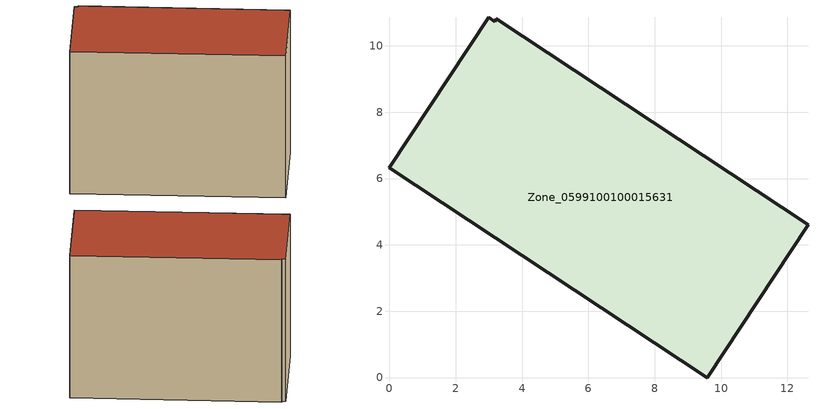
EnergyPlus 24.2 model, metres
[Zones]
Zone_0599100100015631
 floor ground (C_G): 9.58,0 0,6.33 2.99,10.86 3.17,10.74 3.23,10.82 12.62,4.61 z1.67
 wall outside (C_F): 9.58,0 12.62,4.61 3.23,10.82 3.17,10.74 2.99,10.86 0,6.33 9.58,0 z1.67:10.07
 roof outside (C_R): 0,6.33 9.58,0 12.62,4.61 3.23,10.82 3.17,10.74 2.99,10.86 z10.07
[BUILDING]
Pand.0599100100015631: North Axis=0; Terrain=City; Loads Convergence Tolerance Value=0.04; Temperature Convergence Tolerance Value=0.4; Solar Distribution=FullExterior; Maximum Number of Warmup Days=25; Minimum Number of Warmup Days=1
[Site:Location]
Rotterdam.The.Hague.AP_ZH_NLD Design_Conditions: Latitude=51.96; Longitude=4.45; Time Zone=1; Elevation=-4.5
[SITE:GROUNDTEMPERATURE:BUILDINGSURFACE]
18, 18, 18, 18, 18, 18, 18, 18, 18, 18, 18, 18
[MATERIAL] Thermal Absorptance=0.9; Solar Absorptance=0.7; Visible Absorptance=0.7
Name | Roughness | Thickness | Conductivity | Density | Specific Heat
G.TI.2015-2018 | MediumSmooth | 0.15 | 0.0428571 | 540 | 1210
F.TI.2015-2018 | Rough | 0.3 | 0.0666667 | 1920 | 840
R.TI.2015-2018 | MediumRough | 0.2 | 0.0333333 | 1500 | 1000
[CONSTRUCTION]
C_G: G.TI.2015-2018
C_F: F.TI.2015-2018
C_R: R.TI.2015-2018
[ZONE]
Zone_0599100100015631: Type=1; Multiplier=1; Ceiling Height=Autocalculate; Volume=Autocalculate; Floor Area=autocalculate; Part of Total Floor Area=Yes
[ZONEINFILTRATION:DESIGNFLOWRATE]
Infil_Zone_0599100100015631: Zone or ZoneList or Space or SpaceList=Zone_0599100100015631; Schedule=AlwaysOn; Design Flow Rate Calculation Method=Flow/Area; Flow Rate per Floor Area=0.0015; Constant Term Coefficient=1; Temperature Term Coefficient=0; Velocity Term Coefficient=0; Velocity Squared Term Coefficient=0
[HVACTEMPLATE:ZONE:IDEALLOADSAIRSYSTEM]
Zone_0599100100015631: Maximum Heating Supply Air Temperature=50; Minimum Cooling Supply Air Temperature=13; Maximum Heating Supply Air Humidity Ratio=0.0156; Minimum Cooling Supply Air Humidity Ratio=0.0077; Heating Limit=NoLimit; Cooling Limit=NoLimit; Dehumidification Control Type=ConstantSensibleHeatRatio; Cooling Sensible Heat Ratio=0.7; Dehumidification Setpoint=60; Humidification Control Type=None; Humidification Setpoint=30; Outdoor Air Method=None; Outdoor Air Flow Rate per Person=0.00944; Outdoor Air Flow Rate per Zone Floor Area=0; Outdoor Air Flow Rate per Zone=0; Demand Controlled Ventilation Type=None; Outdoor Air Economizer Type=NoEconomizer; Heat Recovery Type=None; Sensible Heat Recovery Effectiveness=0.7; Latent Heat Recovery Effectiveness=0.65
[ZONECONTROL:THERMOSTAT]
ThermostatControl_Zone_0599100100015631: Zone or ZoneList=Zone_0599100100015631; Control Type Schedule=DualSetpointControlType; Control 1=Thermostat_Zone_0599100100015631; Temperature Difference Between Cutout And Setpoint=0
[THERMOSTATSETPOINT:DUALSETPOINT]
Thermostat_Zone_0599100100015631: Heating Setpoint Temperature Schedule=HeatingSetpoint_Zone_0599100100015631; Cooling Setpoint Temperature Schedule=CoolingSetpoint_Zone_0599100100015631
[SCHEDULE:COMPACT]
HeatingSetpoint_Zone_0599100100015631: Through: 12/31, For: AllDays, Until: 24:00, 21
CoolingSetpoint_Zone_0599100100015631: Through: 12/31, For: AllDays, Until: 24:00, 24
DualSetpointControlType: Through: 12/31, For: AllDays, Until: 24:00, 4
AlwaysOn: Through: 12/31, For: AllDays, Until: 24:00, 1
